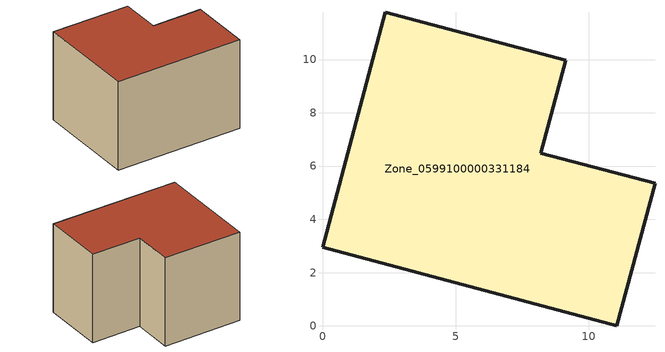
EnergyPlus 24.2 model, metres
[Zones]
Zone_0599100000331184
 floor ground (C_G): 0,2.96 2.35,11.78 9.13,9.97 8.2,6.49 12.48,5.36 11.05,0 z0
 wall outside (C_F): 11.05,0 12.48,5.36 8.2,6.49 9.13,9.97 2.35,11.78 0,2.96 11.05,0 z0:8.04
 roof outside (C_R): 2.35,11.78 0,2.96 11.05,0 12.48,5.36 8.2,6.49 9.13,9.97 z8.04
[BUILDING]
Pand.0599100000331184: North Axis=0; Terrain=City; Loads Convergence Tolerance Value=0.04; Temperature Convergence Tolerance Value=0.4; Solar Distribution=FullExterior; Maximum Number of Warmup Days=25; Minimum Number of Warmup Days=1
[Site:Location]
Rotterdam.The.Hague.AP_ZH_NLD Design_Conditions: Latitude=51.96; Longitude=4.45; Time Zone=1; Elevation=-4.5
[SITE:GROUNDTEMPERATURE:BUILDINGSURFACE]
18, 18, 18, 18, 18, 18, 18, 18, 18, 18, 18, 18
[MATERIAL] Thermal Absorptance=0.9; Solar Absorptance=0.7; Visible Absorptance=0.7
Name | Roughness | Thickness | Conductivity | Density | Specific Heat
G.TC.1975-1991 | MediumSmooth | 0.15 | 0.288461 | 540 | 1210
F.TC.1975-1991 | Rough | 0.3 | 0.230769 | 1920 | 840
R.TC.1975-1991 | MediumRough | 0.2 | 0.153846 | 1500 | 1000
[CONSTRUCTION]
C_G: G.TC.1975-1991
C_F: F.TC.1975-1991
C_R: R.TC.1975-1991
[ZONE]
Zone_0599100000331184: Type=1; Multiplier=1; Ceiling Height=Autocalculate; Volume=Autocalculate; Floor Area=autocalculate; Part of Total Floor Area=Yes
[ZONEINFILTRATION:DESIGNFLOWRATE]
Infil_Zone_0599100000331184: Zone or ZoneList or Space or SpaceList=Zone_0599100000331184; Schedule=AlwaysOn; Design Flow Rate Calculation Method=Flow/Area; Flow Rate per Floor Area=0.003; Constant Term Coefficient=1; Temperature Term Coefficient=0; Velocity Term Coefficient=0; Velocity Squared Term Coefficient=0
[HVACTEMPLATE:ZONE:IDEALLOADSAIRSYSTEM]
Zone_0599100000331184: Maximum Heating Supply Air Temperature=50; Minimum Cooling Supply Air Temperature=13; Maximum Heating Supply Air Humidity Ratio=0.0156; Minimum Cooling Supply Air Humidity Ratio=0.0077; Heating Limit=NoLimit; Cooling Limit=NoLimit; Dehumidification Control Type=ConstantSensibleHeatRatio; Cooling Sensible Heat Ratio=0.7; Dehumidification Setpoint=60; Humidification Control Type=None; Humidification Setpoint=30; Outdoor Air Method=None; Outdoor Air Flow Rate per Person=0.00944; Outdoor Air Flow Rate per Zone Floor Area=0; Outdoor Air Flow Rate per Zone=0; Demand Controlled Ventilation Type=None; Outdoor Air Economizer Type=NoEconomizer; Heat Recovery Type=None; Sensible Heat Recovery Effectiveness=0.7; Latent Heat Recovery Effectiveness=0.65
[ZONECONTROL:THERMOSTAT]
ThermostatControl_Zone_0599100000331184: Zone or ZoneList=Zone_0599100000331184; Control Type Schedule=DualSetpointControlType; Control 1=Thermostat_Zone_0599100000331184; Temperature Difference Between Cutout And Setpoint=0
[THERMOSTATSETPOINT:DUALSETPOINT]
Thermostat_Zone_0599100000331184: Heating Setpoint Temperature Schedule=HeatingSetpoint_Zone_0599100000331184; Cooling Setpoint Temperature Schedule=CoolingSetpoint_Zone_0599100000331184
[SCHEDULE:COMPACT]
HeatingSetpoint_Zone_0599100000331184: Through: 12/31, For: AllDays, Until: 24:00, 21
CoolingSetpoint_Zone_0599100000331184: Through: 12/31, For: AllDays, Until: 24:00, 24
DualSetpointControlType: Through: 12/31, For: AllDays, Until: 24:00, 4
AlwaysOn: Through: 12/31, For: AllDays, Until: 24:00, 1
